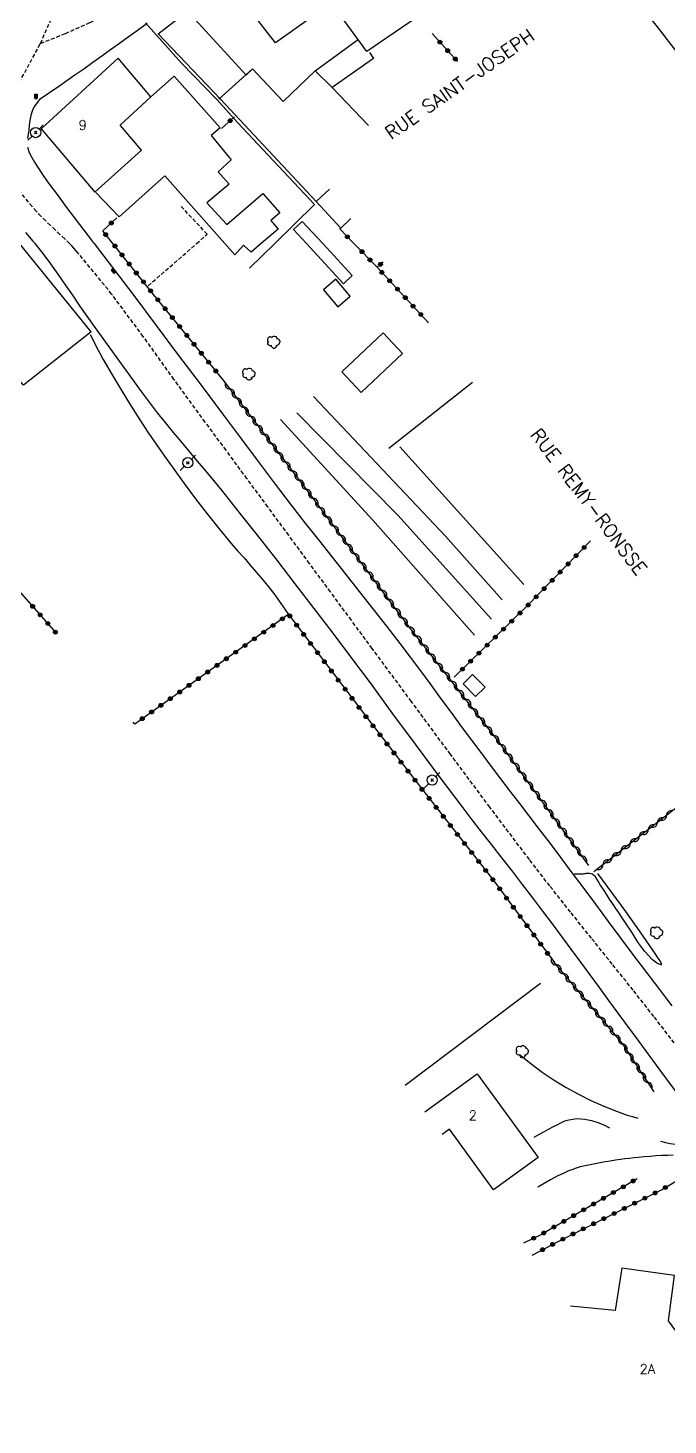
# Model space of a CAD drawing. Header units: millimetres. Extents: x 182998 to 184000, y 151998 to 153001.
# Drawn here: x 183119.2 to 183202.9, y 152016.5 to 152199.2 of the extents above; entities that cross this region are included whole.
import ezdxf
from ezdxf.enums import TextEntityAlignment as Align

# ---------------------------------------------------------------- set-up
doc = ezdxf.new("R2010")
doc.units = ezdxf.units.MM
doc.linetypes.add('DASHED', pattern=[0.75, 0.5, -0.25])
doc.layers.get('0').update_dxf_attribs({"linetype": 'CONTINUOUS'})
for name, color, linetype in [('W0001', 6, 'DASHED'), ('W0008', 7, 'CONTINUOUS'), ('W0017', 7, 'CONTINUOUS'), ('W0101', 7, 'CONTINUOUS'), ('W0104', 1, 'CONTINUOUS'), ('W0112', 1, 'DASHED'), ('W0211', 2, 'CONTINUOUS'), ('W0214', 2, 'CONTINUOUS'), ('W0300', 7, 'CONTINUOUS'), ('W0310', 3, 'CONTINUOUS'), ('W0322', 7, 'CONTINUOUS'), ('W0323', 7, 'CONTINUOUS'), ('W0330', 7, 'CONTINUOUS'), ('W0401', 7, 'CONTINUOUS'), ('W0473', 7, 'CONTINUOUS'), ('W0989', 7, 'CONTINUOUS'), ('W0991', 7, 'CONTINUOUS')]:
    doc.layers.add(name, color=color, linetype=linetype)
doc.styles.get("Standard").update_dxf_attribs({"font": 'romans.shx', "width": 0.85})

# ---------------------------------------------------------------- blocks, each defined once
blk = doc.blocks.new('T300')
for p, q in [((-0.8, 0.51), (-0.86, 0.34)), ((-0.86, 0.34), (-0.86, 0.17)), ((-0.86, 0.17), (-0.74, 0.06)), ((-0.69, 0.63), (-0.8, 0.51)), ((-0.8, -0.06), (-0.74, 0.06)), ((-0.74, 0.06), (-0.69, 0.11)), ((-0.57, 0.69), (-0.69, 0.63)), ((-0.46, 0.69), (-0.57, 0.69)), ((-0.29, 0.63), (-0.46, 0.69)), ((-0.29, 0.63), (-0.17, 0.74)), ((-0.23, 0.57), (-0.29, 0.63)), ((-0.17, 0.74), (-0.06, 0.8)), ((-0.06, 0.8), (0.06, 0.8)), ((0.06, 0.8), (0.23, 0.74)), ((0.23, 0.74), (0.34, 0.63)), ((0.34, 0.63), (0.4, 0.51)), ((0.46, 0.46), (0.34, 0.46)), ((0.4, 0.51), (0.4, 0.46)), ((0.57, 0.4), (0.46, 0.46)), ((0.57, 0.4), (0.69, 0.29)), ((0.69, 0.29), (0.74, 0.17)), ((0.74, 0.06), (0.69, -0.17)), ((0.74, 0.17), (0.74, 0.06)), ((-0.8, -0.17), (-0.8, -0.06)), ((-0.8, -0.23), (-0.8, -0.17)), ((-0.74, -0.34), (-0.8, -0.23)), ((-0.69, -0.4), (-0.74, -0.34)), ((-0.51, -0.46), (-0.69, -0.4)), ((-0.4, -0.46), (-0.51, -0.46)), ((-0.4, -0.46), (-0.34, -0.46)), ((-0.34, -0.46), (-0.34, -0.4)), ((-0.34, -0.51), (-0.34, -0.46)), ((-0.29, -0.63), (-0.34, -0.51)), ((-0.17, -0.74), (-0.29, -0.63)), ((-0.06, -0.8), (-0.17, -0.74)), ((0.06, -0.8), (-0.06, -0.8)), ((0.17, -0.74), (0.06, -0.8)), ((0.23, -0.69), (0.17, -0.74)), ((0.29, -0.46), (0.23, -0.46)), ((0.29, -0.63), (0.23, -0.69)), ((0.46, -0.4), (0.29, -0.46)), ((0.34, -0.51), (0.29, -0.63)), ((0.34, -0.51), (0.34, -0.46)), ((0.57, -0.34), (0.46, -0.4)), ((0.63, -0.29), (0.57, -0.34)), ((0.69, -0.17), (0.63, -0.29))]:
    blk.add_line(p, q)
blk = doc.blocks.new('T401')
for p, q in [((-0.3, 0.3), (0, 0.3)), ((-0.3, -0.25), (-0.3, 0.3)), ((-0.3, 0.15), (0, 0.15)), ((-0.3, 0), (0, 0)), ((0, 0.3), (0, -0.25)), ((-0.3, -0.15), (0, -0.15)), ((-0.3, -0.25), (-0.3, -0.3)), ((-0.3, -0.3), (0, -0.3)), ((0, -0.3), (0, -0.25))]:
    blk.add_line(p, q)
blk = doc.blocks.new('T473')
for p, q in [((-0.166667, 0.166667), (0.166667, -0.166667)), ((-0.166667, -0.166667), (0.166667, 0.166667)), ((0.500001, 0.500001), (1.000002, 1.000002)), ((-1.000002, -1.000002), (-0.500001, -0.500001))]:
    blk.add_line(p, q)
blk.add_ellipse((0, 0), major_axis=(0.471405, 0.471405), ratio=1, start_param=5.4977871438, end_param=11.780972451)
blk = doc.blocks.new('t310o')
at = {"color": 0, "linetype": 'Continuous'}
for centre, start, end in [((-0.5, 0.38), 216.8699, 323.1304), ((0.5, -0.37), 36.8699, 143.1303)]:
    blk.add_arc(centre, 0.625, start, end, dxfattribs=at)
blk = doc.blocks.new('t323o')
at = {"color": 0, "linetype": 'Continuous'}
for radius in [0.25, 0.15]:
    blk.add_circle((0, 0), radius, dxfattribs=at)
blk = doc.blocks.new('t322o')
at = {"color": 0, "linetype": 'Continuous'}
for radius in [0.25, 0.15]:
    blk.add_circle((0, 0), radius, dxfattribs=at)

msp = doc.modelspace()

# ---------------------------------------------------------------- linework, layer by layer
at = {"layer": 'W0001'}
for points in [[(183120.84, 152197.17), (183122.54, 152201.05), (183124.11, 152204.98), (183125.55, 152208.97), (183126.84, 152213.01), (183127.79, 152216.31), (183128.63, 152219.64), (183129.34, 152223), (183129.87, 152226.39), (183130.15, 152228.76), (183130.38, 152231.13), (183130.54, 152233.51), (183130.65, 152235.88), (183130.71, 152238.26), (183130.72, 152240.64), (183130.69, 152243.02), (183130.62, 152245.4)], [(183120.84, 152197.17), (183124.11, 152198.46), (183127.32, 152199.9), (183130.47, 152201.48), (183133.54, 152203.2), (183135.52, 152204.42), (183137.44, 152205.71), (183139.33, 152207.06), (183141.2, 152208.44), (183143.04, 152209.85), (183144.88, 152211.25), (183146.73, 152212.64), (183148.61, 152214), (183149.91, 152214.93), (183151.22, 152215.86), (183152.52, 152216.79), (183153.82, 152217.73), (183155.13, 152218.66), (183156.43, 152219.6), (183157.74, 152220.53), (183159.04, 152221.46)], [(183113.79, 152184.11), (183120.84, 152197.17)], [(183124.62, 152171), (183124.01, 152171.61), (183123.39, 152172.2), (183122.77, 152172.79), (183122.14, 152173.38), (183121.52, 152173.97), (183120.9, 152174.57), (183120.31, 152175.2), (183119.74, 152175.84), (183118.13, 152177.82), (183116.6, 152179.86), (183115.15, 152181.96), (183113.79, 152184.11)], [(183203.66, 152066.49), (183201, 152069.95), (183198.3, 152073.38), (183195.57, 152076.79), (183192.84, 152080.19), (183190.11, 152083.6), (183187.4, 152087.02), (183184.73, 152090.48), (183179.55, 152097.33), (183174.42, 152104.23), (183169.31, 152111.14), (183164.2, 152118.05), (183161.47, 152121.75), (183158.74, 152125.45), (183156.01, 152129.16), (183153.29, 152132.86), (183150.56, 152136.57), (183147.83, 152140.27), (183145.1, 152143.97), (183142.36, 152147.66), (183138.29, 152153.24), (183134.27, 152158.85), (183130.14, 152164.4), (183125.77, 152169.76), (183125.49, 152170.07), (183125.21, 152170.39), (183124.92, 152170.7), (183124.62, 152171)]]:
    msp.add_lwpolyline(points, dxfattribs=at)
at = {"layer": 'W0008'}
for points in [[(183134.8, 152199.76), (183133.48, 152198.82), (183132.32, 152197.99), (183131.16, 152197.15), (183130, 152196.32), (183128.84, 152195.49), (183127.68, 152194.65), (183126.51, 152193.82), (183125.34, 152193), (183124.17, 152192.18), (183123.32, 152191.59), (183122.46, 152191), (183121.6, 152190.42), (183120.73, 152189.84)], [(183120.73, 152189.84), (183120.44, 152189.49), (183120.18, 152189.13), (183119.95, 152188.73), (183119.77, 152188.32), (183119.57, 152187.72), (183119.45, 152187.09), (183119.37, 152186.47), (183119.3, 152185.84), (183119.22, 152185.29), (183119.14, 152184.73)], [(183119.16, 152183.58), (183119.38, 152182.89), (183119.7, 152182.24), (183120.08, 152181.62), (183120.45, 152181.02), (183121.09, 152180.04), (183121.76, 152179.09), (183122.46, 152178.16), (183123.15, 152177.22), (183124.26, 152175.72), (183125.39, 152174.24), (183126.52, 152172.75), (183127.65, 152171.27), (183127.7, 152171.2), (183127.75, 152171.14), (183127.8, 152171.07), (183127.85, 152171)], [(183118.87, 152172.46), (183119.37, 152171.9), (183119.85, 152171.33), (183119.92, 152171.24), (183119.98, 152171.16), (183120.05, 152171.08), (183120.12, 152171)], [(183120.12, 152171), (183121.15, 152169.69), (183122.15, 152168.35), (183123.12, 152166.99), (183124.07, 152165.62), (183125.01, 152164.25), (183125.95, 152162.87), (183126.9, 152161.5), (183127.87, 152160.14), (183129.9, 152157.31), (183131.94, 152154.47), (183133.99, 152151.65), (183136.1, 152148.87), (183137.12, 152147.59), (183138.16, 152146.32), (183139.21, 152145.06), (183140.27, 152143.8), (183141.33, 152142.55), (183142.39, 152141.3), (183143.44, 152140.04), (183144.48, 152138.77), (183146.91, 152135.72), (183149.32, 152132.66), (183151.71, 152129.59), (183154.09, 152126.51), (183156.57, 152123.28), (183159.04, 152120.05), (183161.49, 152116.81), (183163.93, 152113.56)], [(183127.85, 152171), (183133.05, 152164.19)], [(183133.05, 152164.19), (183135.97, 152160.28), (183138.9, 152156.38), (183141.82, 152152.48), (183144.75, 152148.57), (183146.96, 152145.62), (183149.17, 152142.67), (183151.39, 152139.72), (183153.62, 152136.78), (183155.38, 152134.51), (183157.16, 152132.25), (183158.94, 152130), (183160.73, 152127.75), (183162.51, 152125.51), (183164.29, 152123.25), (183166.06, 152120.99), (183167.81, 152118.71), (183169.17, 152116.92), (183170.51, 152115.12), (183171.84, 152113.31), (183173.17, 152111.5), (183174.5, 152109.69), (183175.82, 152107.88), (183177.16, 152106.08), (183178.5, 152104.28), (183179.73, 152102.65), (183180.96, 152101.03), (183182.19, 152099.42), (183183.43, 152097.8), (183184.67, 152096.19), (183185.9, 152094.57), (183187.14, 152092.95), (183188.36, 152091.33), (183190.04, 152089.1), (183191.71, 152086.87), (183193.37, 152084.63), (183195.03, 152082.39), (183196.69, 152080.16), (183198.36, 152077.92), (183200.04, 152075.7), (183201.73, 152073.48), (183202.54, 152072.42), (183203.37, 152071.36)], [(183163.93, 152113.56), (183166.86, 152109.54), (183169.81, 152105.54), (183172.78, 152101.56), (183175.78, 152097.58), (183177.1, 152095.84), (183178.44, 152094.11), (183179.78, 152092.38), (183181.12, 152090.66), (183182.47, 152088.93), (183183.81, 152087.2), (183185.14, 152085.47), (183186.46, 152083.73), (183187.71, 152082.07), (183188.94, 152080.41), (183190.17, 152078.74), (183191.4, 152077.07), (183192.62, 152075.4), (183193.85, 152073.73), (183195.07, 152072.06), (183196.3, 152070.39), (183199.05, 152066.67), (183201.79, 152062.94), (183204.54, 152059.22)]]:
    msp.add_lwpolyline(points, dxfattribs=at)
at = {"layer": 'W0017'}
for points in [[(183134.56, 152199.87), (183139.27, 152194.6), (183143.95, 152189.78), (183146.57, 152186.81), (183156.63, 152176.09), (183151.45, 152171)], [(183200.27, 152200.81), (183201.72, 152198.93), (183203.19, 152197.07), (183204.67, 152195.21), (183205.96, 152193.59), (183207.27, 152191.98), (183208.58, 152190.37), (183209.9, 152188.77)], [(183151.45, 152171), (183148.17, 152167.77)], [(183185.34, 152054.17), (183185.97, 152054.53), (183186.61, 152054.88), (183187.25, 152055.22), (183187.9, 152055.55), (183188.38, 152055.8), (183188.86, 152056.06), (183189.36, 152056.29), (183189.88, 152056.46), (183190.41, 152056.55), (183190.94, 152056.6), (183191.47, 152056.59), (183192, 152056.54), (183192.84, 152056.37), (183193.66, 152056.11), (183194.45, 152055.78), (183195.2, 152055.38)], [(183201.87, 152053.65), (183202.5, 152053.49), (183203.15, 152053.36), (183203.8, 152053.27), (183204.45, 152053.21), (183204.9, 152053.19), (183205.35, 152053.21), (183205.8, 152053.24), (183206.25, 152053.26), (183206.98, 152053.29), (183207.71, 152053.31), (183208.44, 152053.34), (183209.17, 152053.37)]]:
    msp.add_lwpolyline(points, dxfattribs=at)
at = {"layer": 'W0101'}
for points in [[(183164.17, 152206.4), (183169.93, 152200.53), (183163.48, 152196.09), (183158.88, 152202.43), (183151.56, 152197.22), (183145.38, 152205.21)], [(183130.98, 152195.24), (183120.92, 152185.98)], [(183127.95, 152177.74), (183134.04, 152183.2), (183131.25, 152186.48), (183135.28, 152190.17), (183130.98, 152195.24)], [(183120.92, 152185.98), (183127.95, 152177.74)], [(183127.48, 152159.45), (183118.1, 152171)], [(183127.48, 152159.45), (183118.61, 152152.48), (183114.18, 152157.61), (183112.03, 152155.87)], [(183171.08, 152057.5), (183177.93, 152062.46), (183185.86, 152051.5), (183180.03, 152047.28)], [(183180.03, 152047.28), (183174.28, 152055.21), (183173.32, 152054.52)], [(183212.94, 152016.54), (183202.91, 152030.18), (183203.68, 152036.1), (183196.8, 152037.03), (183195.94, 152031.5), (183190.12, 152032.07)]]:
    msp.add_lwpolyline(points, dxfattribs=at)
at = {"layer": 'W0104'}
for points in [[(183136.24, 152198.41), (183140.04, 152201.38), (183147.73, 152193.01), (183148.55, 152193.86), (183152.55, 152189.59), (183156.73, 152193.59), (183162.41, 152197.72)], [(183161.42, 152174.28), (183160.1, 152173.01), (183156.85, 152176.51), (183144.37, 152189.87), (183136.24, 152198.41)], [(183163.84, 152195.98), (183164.37, 152195.21), (183158.97, 152191.41), (183163.7, 152186.42)], [(183148.55, 152193.86), (183144.15, 152189.89)], [(183135.28, 152190.17), (183138.31, 152192.87), (183144.34, 152186.12), (183143.13, 152185.13), (183145.74, 152181.93), (183144.06, 152180.39), (183145.52, 152178.76), (183142.6, 152176.31), (183145.19, 152173.48), (183149.9, 152177.53), (183152.14, 152175.02), (183150.95, 152174.03), (183151.89, 152172.87), (183149.69, 152171)], [(183156.73, 152193.59), (183158.97, 152191.41)], [(183144.94, 152171), (183137.09, 152179.84), (183131.12, 152174.49), (183128.06, 152177.69)], [(183158.59, 152178.1), (183156.85, 152176.51)], [(183155.6, 152171), (183153.91, 152172.83), (183155.06, 152173.89)], [(183155.06, 152173.89), (183157.72, 152171)], [(183149.69, 152171), (183148.39, 152169.89), (183147.37, 152170.8), (183146.24, 152169.54), (183144.94, 152171)], [(183157.72, 152171), (183161.58, 152166.81), (183160.44, 152165.75), (183155.6, 152171)]]:
    msp.add_lwpolyline(points, dxfattribs=at)
for points in [[(183159.44, 152166.34), (183157.81, 152164.96), (183159.7, 152162.74), (183161.32, 152164.11), (183159.44, 152166.34)], [(183165.61, 152159.32), (183160.24, 152154.22), (183162.77, 152151.55), (183168.14, 152156.64)], [(183177.32, 152114.66), (183176.08, 152113.45), (183177.71, 152111.78), (183178.95, 152112.99), (183177.32, 152114.66)]]:
    msp.add_lwpolyline(points, close=True, dxfattribs=at)
at = {"layer": 'W0112'}
for points in [[(183141.25, 152171), (183142.63, 152172.21), (183139.08, 152176.01)], [(183134.92, 152165.49), (183141.25, 152171)]]:
    msp.add_lwpolyline(points, dxfattribs=at)
at = {"layer": 'W0211'}
for points in [[(183127.34, 152159.09), (183127.75, 152158.27), (183128.17, 152157.46), (183128.61, 152156.65), (183129.05, 152155.84), (183130.2, 152153.84), (183131.39, 152151.86), (183132.6, 152149.89), (183133.84, 152147.94), (183134.89, 152146.34), (183135.97, 152144.76), (183137.06, 152143.19), (183138.17, 152141.63), (183139.63, 152139.63), (183141.12, 152137.64), (183142.64, 152135.67), (183144.18, 152133.72), (183144.97, 152132.75), (183145.78, 152131.8), (183146.61, 152130.85), (183147.44, 152129.9), (183148.26, 152128.96), (183149.08, 152128.01), (183149.89, 152127.05), (183150.68, 152126.07), (183151.32, 152125.23), (183151.95, 152124.38), (183152.56, 152123.52), (183153.16, 152122.65)], [(183202.06, 152076.81), (183201.77, 152077.27), (183201.47, 152077.73), (183201.18, 152078.18), (183200.87, 152078.63), (183199.12, 152081.16), (183197.33, 152083.67), (183195.52, 152086.16), (183193.68, 152088.63)]]:
    msp.add_lwpolyline(points, dxfattribs=at)
at = {"layer": 'W0214'}
msp.add_lwpolyline([(183202.03, 152076.68), (183201.71, 152076.79), (183201.4, 152076.94), (183201.11, 152077.12), (183200.84, 152077.34), (183199.8, 152078.44), (183198.91, 152079.68), (183198.11, 152080.96), (183197.29, 152082.21), (183196.87, 152082.83), (183196.45, 152083.44), (183196.04, 152084.07), (183195.63, 152084.69), (183195.22, 152085.31), (183194.82, 152085.93), (183194.4, 152086.55), (183193.98, 152087.17), (183193.79, 152087.5), (183193.59, 152087.85), (183193.37, 152088.19), (183193.08, 152088.47), (183192.92, 152088.55), (183192.75, 152088.61), (183192.58, 152088.64), (183192.41, 152088.66), (183192.35, 152088.66), (183192.29, 152088.66), (183192.23, 152088.65), (183192.16, 152088.64), (183192.1, 152088.63), (183192.04, 152088.62), (183191.98, 152088.61), (183191.92, 152088.6), (183191.79, 152088.59), (183191.66, 152088.57), (183191.53, 152088.56), (183191.4, 152088.55), (183191.19, 152088.54), (183190.98, 152088.55), (183190.77, 152088.56), (183190.57, 152088.58)], dxfattribs=at)
at = {"layer": 'W0300'}
for points in [[(183156.52, 152151), (183173.76, 152132.73), (183181.17, 152124.44)], [(183152.19, 152148.02), (183164.26, 152134.85), (183177.54, 152119.81)], [(183154.34, 152148.85), (183167.54, 152135.49), (183179.8, 152121.88)], [(183167.81, 152144.44), (183184.01, 152126.43)], [(183168.48, 152060.97), (183186.19, 152074.31)], [(183183.46, 152064.97), (183184.91, 152063.79), (183186.41, 152062.69), (183187.96, 152061.64), (183189.55, 152060.67), (183191.15, 152059.79), (183192.78, 152058.99), (183194.45, 152058.25), (183196.13, 152057.56), (183196.82, 152057.3), (183197.51, 152057.07), (183198.21, 152056.86), (183198.92, 152056.68)], [(183203.52, 152051.81), (183202.77, 152051.8), (183202.03, 152051.77), (183201.26, 152051.73), (183200.5, 152051.67), (183199.74, 152051.6), (183198.97, 152051.52), (183198.39, 152051.46), (183197.8, 152051.4), (183197.22, 152051.33), (183196.63, 152051.25), (183195.97, 152051.15), (183195.31, 152051.04), (183194.65, 152050.93), (183193.99, 152050.81), (183193.33, 152050.69), (183192.67, 152050.58), (183192.02, 152050.45), (183191.37, 152050.28), (183190.83, 152050.12), (183190.29, 152049.92), (183189.77, 152049.71), (183189.25, 152049.49), (183188.37, 152049.07), (183187.51, 152048.62), (183186.66, 152048.14), (183185.83, 152047.64)]]:
    msp.add_lwpolyline(points, dxfattribs=at)
at = {"layer": 'W0310'}
for points in [[(183192.52, 152089.71), (183180.93, 152105.65), (183168.91, 152121.08), (183155.42, 152139.12), (183144.7, 152153.17)], [(183213.79, 152103.77), (183203.65, 152097.01), (183193.16, 152088.88)], [(183187.84, 152077.14), (183196.88, 152066.43), (183201.01, 152060.09)]]:
    msp.add_lwpolyline(points, dxfattribs=at)
at = {"layer": 'W0322'}
for points in [[(183130.31, 152171), (183129, 152172.65)], [(183144.7, 152153.17), (183135.61, 152164.36), (183130.31, 152171)], [(183153.16, 152122.65), (183163.6, 152108.85), (183170.79, 152099.54), (183180.1, 152087.67), (183183.65, 152082.85), (183188.01, 152077.01)]]:
    msp.add_lwpolyline(points, dxfattribs=at)
at = {"layer": 'W0323'}
for points in [[(183172.02, 152198.44), (183175.34, 152194.81)], [(183144.5, 152186.06), (183146.21, 152187.58)], [(183129, 152172.65), (183130.84, 152174.38)], [(183161.81, 152171), (183159.9, 152172.95)], [(183164.83, 152167.91), (183161.81, 152171)], [(183165.64, 152168.61), (183164.83, 152167.91), (183171.57, 152160.62)], [(183122.92, 152120.06), (183112.52, 152131.85), (183103.38, 152141.77), (183098.14, 152146.39)], [(183192.72, 152132.13), (183184.42, 152123.59), (183174.92, 152114.3)], [(183153.18, 152122.46), (183133.16, 152108.19), (183132.97, 152108.41)], [(183198.81, 152048.74), (183186.3, 152041.47), (183183.96, 152040.3)], [(183185.11, 152038.76), (183188.59, 152040.59), (183201.98, 152047.28), (183205.2, 152049.21)]]:
    msp.add_lwpolyline(points, dxfattribs=at)
at = {"layer": 'W0330'}
msp.add_lwpolyline([(183166.35, 152144.25), (183177.3, 152152.9)], dxfattribs=at)

# ---------------------------------------------------------------- block references
at = {"layer": 'W0300'}
for p in [(183151.36, 152158.1), (183148.11, 152153.92), (183201.4, 152080.89), (183183.85, 152065.35)]:
    msp.add_blockref('T300', p, dxfattribs=at)
at = {"layer": 'W0310'}
for p, rotation in [((183145.59, 152152), 127.3373505403743), ((183146.5, 152150.81), 127.3373505403743), ((183147.41, 152149.61), 127.3373505403743), ((183148.32, 152148.42), 127.3373505403743), ((183149.23, 152147.23), 127.3373505403743), ((183150.14, 152146.04), 127.3373505403743), ((183151.05, 152144.84), 127.3373505403743), ((183151.96, 152143.65), 127.3373505403743), ((183152.87, 152142.46), 127.3373505403743), ((183153.78, 152141.27), 127.3373505403743), ((183154.69, 152140.07), 127.3373505403743), ((183155.6, 152138.88), 126.802807701207), ((183156.5, 152137.68), 126.802807701207), ((183157.4, 152136.48), 126.802807701207), ((183158.29, 152135.28), 126.802807701207), ((183159.19, 152134.07), 126.802807701207), ((183160.09, 152132.87), 126.802807701207), ((183160.99, 152131.67), 126.802807701207), ((183161.89, 152130.47), 126.802807701207), ((183162.79, 152129.27), 126.802807701207), ((183163.69, 152128.07), 126.802807701207), ((183164.58, 152126.87), 126.802807701207), ((183165.48, 152125.67), 126.802807701207), ((183166.38, 152124.47), 126.802807701207), ((183167.28, 152123.27), 126.802807701207), ((183168.18, 152122.06), 126.802807701207), ((183169.08, 152120.87), 127.90625664399), ((183170, 152119.68), 127.90625664399), ((183170.92, 152118.5), 127.90625664399), ((183171.85, 152117.32), 127.90625664399), ((183172.77, 152116.13), 127.90625664399), ((183173.69, 152114.95), 127.90625664399), ((183174.61, 152113.77), 127.90625664399), ((183175.53, 152112.58), 127.90625664399), ((183176.45, 152111.4), 127.90625664399), ((183177.38, 152110.21), 127.90625664399), ((183178.3, 152109.03), 127.90625664399), ((183179.22, 152107.85), 127.90625664399), ((183180.14, 152106.66), 127.90625664399), ((183181.06, 152105.48), 126.0244429946302), ((183181.94, 152104.26), 126.0244429946302), ((183182.82, 152103.05), 126.0244429946302), ((183183.7, 152101.84), 126.0244429946302), ((183184.58, 152100.62), 126.0244429946302), ((183185.47, 152099.41), 126.0244429946302), ((183186.35, 152098.2), 126.0244429946302), ((183187.23, 152096.98), 126.0244429946302), ((183202.65, 152096.23), 217.7527898358664), ((183188.11, 152095.77), 126.0244429946302), ((183189, 152094.56), 126.0244429946302), ((183200.27, 152094.39), 217.7527898358664), ((183201.46, 152095.31), 217.7527898358664), ((183189.88, 152093.34), 126.0244429946302), ((183197.9, 152092.55), 217.7527898358664), ((183199.09, 152093.47), 217.7527898358664), ((183190.76, 152092.13), 126.0244429946302), ((183191.64, 152090.92), 126.0244429946302), ((183195.53, 152090.72), 217.7527898358664), ((183196.72, 152091.63), 217.7527898358664), ((183194.34, 152089.8), 217.7527898358664), ((183188.22, 152076.7), 310.1401241967495), ((183189.18, 152075.55), 310.1401241967495), ((183190.15, 152074.41), 310.1401241967495), ((183191.12, 152073.26), 310.1401241967495), ((183192.08, 152072.11), 310.1401241967495), ((183193.05, 152070.97), 310.1401241967495), ((183194.02, 152069.82), 310.1401241967495), ((183194.99, 152068.67), 310.1401241967495), ((183195.95, 152067.53), 310.1401241967495), ((183196.91, 152066.37), 303.1142956741078), ((183197.73, 152065.12), 303.1142956741078), ((183198.55, 152063.86), 303.1142956741078), ((183199.37, 152062.6), 303.1142956741078), ((183200.19, 152061.35), 303.1142956741078)]:
    msp.add_blockref('t310o', p, dxfattribs=dict(at, rotation=rotation))
at = {"layer": 'W0322'}
for p, rotation in [((183129.37, 152172.17), 128.569791116459), ((183130.57, 152170.68), 128.5697911166517), ((183131.5, 152169.51), 128.5697911166517), ((183132.44, 152168.33), 128.5697911166517), ((183133.37, 152167.16), 128.5697911166517), ((183134.31, 152165.99), 128.5697911166517), ((183135.24, 152164.82), 128.5697911166517), ((183136.18, 152163.65), 129.1074333797684), ((183137.13, 152162.48), 129.1074333797684), ((183138.08, 152161.32), 129.1074333797684), ((183139.02, 152160.16), 129.1074333797684), ((183139.97, 152158.99), 129.1074333797684), ((183140.91, 152157.83), 129.1074333797684), ((183141.86, 152156.66), 129.1074333797684), ((183142.81, 152155.5), 129.1074333797684), ((183143.75, 152154.34), 129.1074333797684), ((183153.42, 152122.31), 307.1099823720356), ((183154.32, 152121.11), 307.1099823720356), ((183155.23, 152119.91), 307.1099823720356), ((183156.13, 152118.72), 307.1099823720356), ((183157.04, 152117.52), 307.1099823720356), ((183157.94, 152116.33), 307.1099823720356), ((183158.85, 152115.13), 307.1099823720356), ((183159.75, 152113.93), 307.1099823720356), ((183160.66, 152112.74), 307.1099823720356), ((183161.56, 152111.54), 307.1099823720356), ((183162.47, 152110.34), 307.1099823720356), ((183163.37, 152109.15), 307.1099823720356), ((183164.29, 152107.96), 307.6778915988373), ((183165.2, 152106.77), 307.6778915988373), ((183166.12, 152105.58), 307.6778915988373), ((183167.04, 152104.4), 307.6778915988373), ((183167.95, 152103.21), 307.6778915988373), ((183168.87, 152102.02), 307.6778915988373), ((183169.79, 152100.84), 307.6778915988373), ((183170.7, 152099.65), 307.6778915988373), ((183171.63, 152098.47), 308.1073025559763), ((183172.55, 152097.29), 308.1073025559763), ((183173.48, 152096.11), 308.1073025559763), ((183174.41, 152094.93), 308.1073025559763), ((183175.33, 152093.75), 308.1073025559763), ((183176.26, 152092.57), 308.1073025559763), ((183177.18, 152091.39), 308.1073025559763), ((183178.11, 152090.21), 308.1073025559763), ((183179.03, 152089.03), 308.1073025559763), ((183179.96, 152087.85), 308.1073025559763), ((183180.86, 152086.64), 306.3984676733947), ((183181.75, 152085.43), 306.3984676733947), ((183182.64, 152084.23), 306.3984676733947), ((183183.53, 152083.02), 306.3984676733947), ((183184.42, 152081.82), 306.6994930328451), ((183185.32, 152080.61), 306.6994930328451), ((183186.21, 152079.41), 306.6994930328451), ((183187.11, 152078.21), 306.6994930328451)]:
    msp.add_blockref('t322o', p, dxfattribs=dict(at, rotation=rotation))
at = {"layer": 'W0323'}
for p, rotation in [((183173.04, 152197.33), 312.4721899723469), ((183174.05, 152196.22), 312.4721899723469), ((183175.06, 152195.12), 312.4721899723469), ((183145.63, 152187.06), 41.57909438279185), ((183130.09, 152173.68), 43.24056183251226), ((183160.95, 152171.88), 134.3698816791882), ((183162.86, 152169.93), 134.3698816792537), ((183163.91, 152168.86), 134.3698816792537), ((183165.27, 152168.29), 220.9173358300465), ((183165.46, 152167.23), 312.7123415186931), ((183166.48, 152166.13), 312.7123415186931), ((183167.5, 152165.03), 312.7123415186931), ((183168.51, 152163.93), 312.7123415186931), ((183169.53, 152162.82), 312.7123415186931), ((183170.55, 152161.72), 312.7123415186931), ((183191.89, 152131.27), 225.832593925257), ((183190.84, 152130.2), 225.832593925257), ((183188.75, 152128.05), 225.832593925257), ((183189.8, 152129.12), 225.832593925257), ((183186.66, 152125.89), 225.832593925257), ((183187.71, 152126.97), 225.832593925257), ((183185.62, 152124.82), 225.832593925257), ((183119.81, 152123.58), 131.3944815725693), ((183120.8, 152122.46), 131.3944815725693), ((183183.5, 152122.69), 224.3308952453794), ((183184.57, 152123.74), 225.832593925257), ((183121.8, 152121.33), 131.3944815725693), ((183122.79, 152120.2), 131.3944815725693), ((183150.02, 152120.2), 215.4734793545944), ((183151.24, 152121.07), 215.4734793545944), ((183152.46, 152121.94), 215.4734793545944), ((183181.36, 152120.59), 224.3308952453794), ((183182.43, 152121.64), 224.3308952453794), ((183147.58, 152118.46), 215.4734793545944), ((183148.8, 152119.33), 215.4734793545944), ((183179.21, 152118.5), 224.3308952453794), ((183180.29, 152119.55), 224.3308952453794), ((183145.13, 152116.72), 215.4734793545944), ((183146.36, 152117.59), 215.4734793545944), ((183178.14, 152117.45), 224.3308952453794), ((183142.69, 152114.98), 215.4734793545944), ((183143.91, 152115.85), 215.4734793545944), ((183175.99, 152115.35), 224.3308952453794), ((183177.07, 152116.4), 224.3308952453794), ((183140.25, 152113.24), 215.4734793545944), ((183141.47, 152114.11), 215.4734793545944), ((183137.8, 152111.5), 215.4734793545944), ((183139.03, 152112.37), 215.4734793545944), ((183135.36, 152109.76), 215.4734793545944), ((183136.58, 152110.63), 215.4734793545944), ((183134.14, 152108.89), 215.4734793545944), ((183197.01, 152047.69), 210.1808584286056), ((183198.3, 152048.45), 210.1808584286056), ((183202.5, 152047.59), 30.89464752075819), ((183193.12, 152045.43), 210.1808584286056), ((183194.41, 152046.19), 210.1808584286056), ((183195.71, 152046.94), 210.1808584286056), ((183198.49, 152045.54), 26.56800207597486), ((183199.83, 152046.21), 26.56800207597486), ((183201.18, 152046.88), 26.56800207597486), ((183190.52, 152043.92), 210.1808584286056), ((183191.82, 152044.68), 210.1808584286056), ((183194.47, 152043.53), 26.56800207597486), ((183195.81, 152044.2), 26.56800207597486), ((183197.15, 152044.87), 26.56800207597486), ((183187.93, 152042.42), 210.1808584286056), ((183189.23, 152043.17), 210.1808584286056), ((183191.78, 152042.19), 26.56800207597486), ((183193.13, 152042.86), 26.56800207597486), ((183185.3, 152040.97), 206.6126610292289), ((183186.63, 152041.66), 210.1808584286056), ((183187.77, 152040.16), 27.71896476852489), ((183189.1, 152040.84), 26.56800207597486), ((183190.44, 152041.52), 26.56800207597486), ((183186.44, 152039.46), 27.71896476852489)]:
    msp.add_blockref('t323o', p, dxfattribs=dict(at, rotation=rotation))
at = {"layer": 'W0401'}
msp.add_blockref('T401', (183120.4, 152190.25), dxfattribs=at)
at = {"layer": 'W0401', "rotation": 217.3435351837115}
msp.add_blockref('T401', (183130.29, 152167.33), dxfattribs=at)
at = {"layer": 'W0473'}
for p in [(183120.21, 152185.51), (183140.1, 152142.35), (183172.03, 152100.86)]:
    msp.add_blockref('T473', p, dxfattribs=at)

# ---------------------------------------------------------------- texts
at = {"layer": 'W0989'}
for s, rotation, p in [('RUE SAINT-JOSEPH  ', 34.9956, (183176.59, 152192.54)), ('RUE REMY-RONSSE  ', 307.1772, (183193.21, 152136.29))]:
    msp.add_text(s, height=1.75, rotation=rotation, dxfattribs=at).set_placement(p, align=Align.MIDDLE_CENTER)
at = {"layer": 'W0991'}
for s, p in [('9', (183126.37, 152186.49)), ('2', (183177.34, 152057.04)), ('2A', (183200.16, 152023.87))]:
    msp.add_text(s, height=1.25, dxfattribs=at).set_placement(p, align=Align.MIDDLE_CENTER)

doc.saveas('drawing.dxf')
